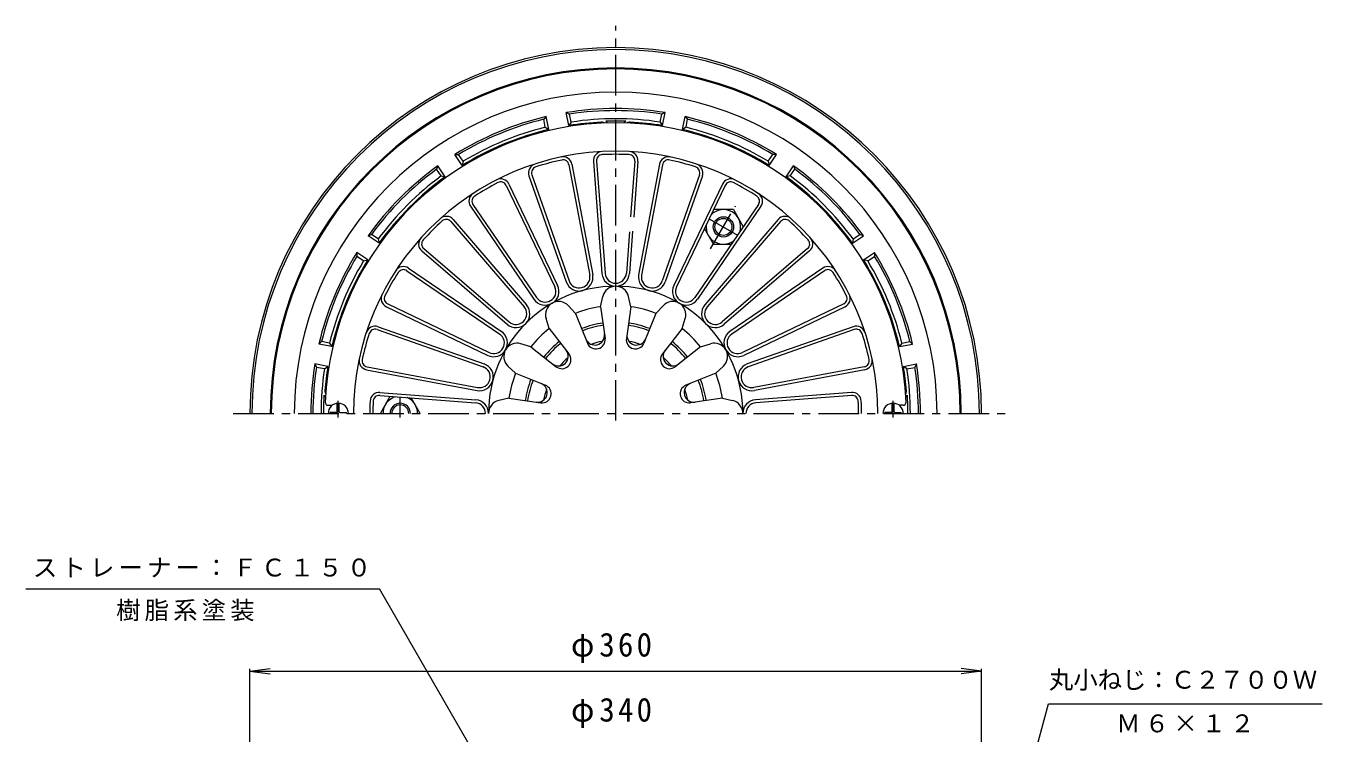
# Model space of a CAD drawing. Units: millimetres, scale not verified. Extents: x -386 to 299, y -461 to 548.
# Drawn here: x -339 to 299, y 200 to 548 of the extents above; entities that cross this region are included whole.
import ezdxf
from ezdxf.enums import TextEntityAlignment as Align

# ---------------------------------------------------------------- set-up
doc = ezdxf.new("R2010")
doc.units = ezdxf.units.MM
doc.header["$LTSCALE"] = 4
doc.linetypes.add('CHAIN1', pattern=[8, 5, -1, 1, -1])
for name, color, linetype, lineweight in [('0-0_通り芯', 3, 'Continuous', 9), ('0-1_躯体', 2, 'Continuous', 9), ('0-2_仕上', 6, 'Continuous', 9), ('0-4_その他', 7, 'Continuous', 9), ('0-5_寸法', 7, 'Continuous', 9)]:
    doc.layers.add(name, color=color, linetype=linetype, lineweight=lineweight)
doc.styles.add('ＭＳ ゴシック', font='')
doc.styles.get('ＭＳ ゴシック').set_extended_font_data('MS Gothic')

msp = doc.modelspace()

# ---------------------------------------------------------------- linework, layer by layer
at = {"layer": '0-0_通り芯', "linetype": 'CHAIN1'}
for p, q in [((-48.46, 353.726), (-48.46, 547.96)), ((-236.722, 357.283), (144.742, 357.283))]:
    msp.add_line(p, q, dxfattribs=at)
at = {"layer": '0-0_通り芯'}
for radius in [180, 179]:
    msp.add_arc((-48.46, 357.283), radius, 0, 180, dxfattribs=at)
at = {"layer": '0-1_躯体'}
for p, q in [((-71.535, 498.916), (-72.804, 505.294)), ((-72.804, 505.294), (-71.126, 504.549)), ((-70.345, 500.622), (-71.126, 504.549)), ((-26.576, 500.622), (-25.795, 504.549)), ((-24.117, 505.294), (-25.795, 504.549)), ((-25.386, 498.916), (-24.117, 505.294)), ((-82.612, 503.343), (-83.876, 502.013)), ((-83.095, 498.086), (-83.876, 502.013)), ((-83.095, 498.086), (-81.343, 496.965)), ((-81.343, 496.965), (-82.612, 503.343)), ((-70.345, 500.622), (-71.535, 498.916)), ((-26.576, 500.622), (-25.386, 498.916)), ((-15.578, 496.965), (-14.309, 503.343)), ((-13.826, 498.086), (-15.578, 496.965)), ((-14.309, 503.343), (-13.044, 502.013)), ((-13.826, 498.086), (-13.044, 502.013)), ((-135.907, 479.156), (-136.566, 477.443)), ((-132.294, 473.749), (-135.907, 479.156)), ((-123.979, 479.304), (-127.592, 484.712)), ((-127.592, 484.712), (-125.757, 484.665)), ((-123.532, 481.336), (-125.757, 484.665)), ((-123.532, 481.336), (-123.979, 479.304)), ((26.612, 481.336), (28.836, 484.665)), ((26.612, 481.336), (27.058, 479.304)), ((27.058, 479.304), (30.672, 484.712)), ((30.671, 484.712), (28.836, 484.665)), ((35.373, 473.749), (38.986, 479.156)), ((38.986, 479.156), (39.645, 477.443)), ((-134.342, 474.114), (-136.566, 477.443)), ((-134.342, 474.114), (-132.294, 473.748)), ((37.421, 474.114), (35.373, 473.748)), ((37.421, 474.114), (39.645, 477.443)), ((-170.334, 444.729), (-168.62, 445.389)), ((-164.926, 441.116), (-170.334, 444.729)), ((-165.291, 443.164), (-168.62, 445.389)), ((-165.291, 443.164), (-164.926, 441.116)), ((68.005, 441.116), (73.413, 444.729)), ((68.37, 443.164), (68.005, 441.116)), ((68.37, 443.164), (71.699, 445.389)), ((73.413, 444.729), (71.699, 445.389)), ((-170.482, 432.801), (-175.889, 436.415)), ((-175.889, 436.415), (-175.843, 434.579)), ((-172.513, 432.355), (-175.843, 434.58)), ((73.561, 432.801), (78.969, 436.415)), ((75.593, 432.355), (78.922, 434.58)), ((78.969, 436.415), (78.922, 434.579)), ((-172.513, 432.355), (-170.482, 432.801)), ((75.593, 432.355), (73.561, 432.801)), ((-194.521, 391.434), (-193.19, 392.699)), ((-188.142, 390.165), (-194.521, 391.434)), ((-189.263, 391.918), (-193.19, 392.699)), ((-189.263, 391.918), (-188.142, 390.165)), ((92.342, 391.918), (91.221, 390.165)), ((91.221, 390.165), (97.6, 391.434)), ((92.342, 391.918), (96.27, 392.699)), ((97.6, 391.434), (96.27, 392.699)), ((-190.093, 380.357), (-196.472, 381.626)), ((-196.472, 381.626), (-195.726, 379.948)), ((-191.799, 379.167), (-195.726, 379.949)), ((-191.799, 379.167), (-190.093, 380.357)), ((93.172, 380.357), (99.551, 381.626)), ((94.879, 379.167), (93.172, 380.357)), ((94.879, 379.167), (98.806, 379.949)), ((99.551, 381.626), (98.806, 379.949))]:
    msp.add_line(p, q, dxfattribs=at)
at = {"layer": '0-1_躯体', "color": 4, "linetype": 'CHAIN1'}
for p, q in [((-1.723, 438.234), (10.544, 459.482)), ((-2.448, 453.116), (11.527, 445.047)), ((-154.46, 355.216), (-154.46, 365.351))]:
    msp.add_line(p, q, dxfattribs=at)
at = {"layer": '0-1_躯体', "color": 4}
for p, q in [((9.44, 457.569), (-0.31, 457.569)), ((9.44, 457.569), (14.314, 449.125)), ((-0.36, 440.594), (-4.782, 448.254)), ((-0.36, 440.594), (8.483, 440.594)), ((-164.26, 357.283), (-159.386, 365.726)), ((-144.66, 357.283), (-149.082, 364.942))]:
    msp.add_line(p, q, dxfattribs=at)
for radius in [5, 4.188]:
    msp.add_circle((4.54, 449.082), radius, dxfattribs=at)
at = {"layer": '0-1_躯体'}
for centre, radius, start, end in [((-48.46, 357.283), 170, 0, 180), ((-48.46, 357.283), 169.5, 0, 180), ((-48.46, 357.283), 158.146, 0, 180), ((-48.46, 357.283), 150, 80.6602, 99.3398), ((-48.46, 357.283), 149, 81.25027, 98.74973), ((-48.46, 357.283), 150, 103.1602, 121.8398), ((-48.46, 357.283), 149, 103.75027, 121.24973), ((-48.46, 357.283), 145, 103.81929, 121.18071), ((-48.46, 357.283), 143.5, 92.85577, 99.25323), ((-48.46, 357.283), 145, 81.31929, 98.68071), ((-55.46, 497.608), 3, 58.9595, 92.85562), ((-48.46, 357.283), 143.823, 88.04169, 91.95828), ((-55.46, 497.608), 4, 40.90352, 58.57918), ((-41.46, 497.608), 4, 121.42082, 139.09648), ((-41.46, 497.608), 3, 87.14438, 121.0405), ((-48.46, 357.283), 143.5, 80.74677, 87.14423), ((-48.46, 357.283), 150, 58.1602, 76.8398), ((-48.46, 357.283), 145, 58.81929, 76.18071), ((-48.46, 357.283), 149, 58.75027, 76.24973), ((-48.46, 357.283), 143.5, 103.24677, 121.75323), ((-48.46, 357.283), 143.5, 58.24677, 76.75323), ((-48.46, 357.283), 150, 125.6602, 144.3398), ((-48.46, 357.283), 150, 35.6602, 54.3398), ((-48.46, 357.283), 149, 126.25027, 143.74973), ((-48.46, 357.283), 145, 126.31929, 143.68071), ((-48.46, 357.283), 143.5, 125.74677, 144.25323), ((-48.46, 357.283), 143.5, 35.74677, 54.25323), ((-48.46, 357.283), 145, 36.31929, 53.68071), ((-48.46, 357.283), 149, 36.25027, 53.74973), ((-48.46, 357.283), 150, 148.1602, 166.8398), ((-48.46, 357.283), 149, 148.75027, 166.24973), ((-48.46, 357.283), 149, 13.75027, 31.24973), ((-48.46, 357.283), 150, 13.1602, 31.8398), ((-48.46, 357.283), 145, 148.81929, 166.18071), ((-48.46, 357.283), 143.5, 148.24677, 166.75323), ((-48.46, 357.283), 143.5, 13.24677, 31.75323), ((-48.46, 357.283), 145, 13.81929, 31.18071), ((-48.46, 357.283), 150, 170.6602, 180), ((-48.46, 357.283), 149, 171.25027, 180), ((-48.46, 357.283), 145, 171.31929, 180), ((-48.46, 357.283), 143.5, 170.74677, 175.50961), ((-48.46, 357.283), 143.5, 4.49039, 9.25323), ((-48.46, 357.283), 145, 0, 8.68071), ((-48.46, 357.283), 149, 0, 8.74973), ((-48.46, 357.283), 150, 0, 9.3398), ((-48.46, 357.283), 143.823, 176.40707, 180), ((-188.529, 368.283), 4, 209.78696, 227.46211), ((-188.529, 368.283), 3, 175.5096, 209.40604), ((91.608, 368.283), 3, 330.59384, 4.4904), ((91.608, 368.283), 4, 312.53802, 330.21304), ((-48.46, 357.283), 143.823, 0, 3.59293)]:
    msp.add_arc(centre, radius, start, end, dxfattribs=at)
at = {"layer": '0-1_躯体', "color": 4}
for centre, radius, start, end in [((4.532, 449.069), 8.5, 344.5011, 135.4996), ((4.532, 449.069), 8.5, 173.20598, 306.79341), ((-154.445, 357.283), 8.5, 104.50092, 180), ((-154.445, 357.283), 8.5, 0, 66.79367), ((-154.46, 357.283), 5, 0, 180), ((-154.46, 357.283), 4.188, 0, 180)]:
    msp.add_arc(centre, radius, start, end, dxfattribs=at)
at = {"layer": '0-2_仕上'}
for p, q in [((-71.456, 479.604), (-61.236, 425.236)), ((-69.982, 479.881), (-59.761, 425.514)), ((-59.402, 481.274), (-55.204, 426.114)), ((-57.907, 481.388), (-53.708, 426.228)), ((-39.014, 481.388), (-41.093, 454.076)), ((-37.518, 481.274), (-39.611, 453.78)), ((-26.938, 479.881), (-37.159, 425.514)), ((-25.464, 479.604), (-35.685, 425.236)), ((-91.121, 474.217), (-72.789, 422.023)), ((-89.706, 474.714), (-71.374, 422.52)), ((-7.215, 474.714), (-25.547, 422.52)), ((-5.8, 474.217), (-24.132, 422.023)), ((-102.332, 469.484), (-78.388, 419.615)), ((-100.98, 470.133), (-77.036, 420.264)), ((4.059, 470.133), (-19.885, 420.264)), ((5.411, 469.484), (-18.533, 419.615)), ((-118.694, 460.038), (-87.477, 414.367)), ((21.773, 460.038), (-9.443, 414.367)), ((-119.932, 459.191), (-88.716, 413.52)), ((23.011, 459.191), (-8.205, 413.52)), ((-129.536, 451.718), (-93.501, 409.745)), ((-128.398, 452.695), (-92.363, 410.722)), ((-41.653, 446.718), (-43.213, 426.228)), ((-40.134, 446.909), (-41.717, 426.114)), ((31.477, 452.695), (-4.558, 410.722)), ((32.615, 451.718), (-3.42, 409.745)), ((-143.872, 437.22), (-101.9, 401.185)), ((-142.895, 438.359), (-100.922, 402.323)), ((45.975, 438.359), (4.002, 402.323)), ((46.952, 437.22), (4.979, 401.185)), ((-151.215, 427.516), (-105.544, 396.3)), ((-150.369, 428.754), (-104.698, 397.538)), ((53.448, 428.754), (7.777, 397.538)), ((54.294, 427.516), (8.624, 396.3)), ((-55.96, 409.788), (-54.793, 414.83)), ((-40.96, 409.788), (-42.128, 414.83)), ((-161.311, 409.802), (-111.441, 385.858)), ((-160.662, 411.154), (-110.792, 387.21)), ((-68.218, 406.503), (-71.75, 410.287)), ((-55.96, 409.788), (-53.712, 394.145)), ((-40.96, 409.788), (-43.209, 394.145)), ((-28.703, 406.503), (-25.171, 410.286)), ((63.741, 411.154), (13.871, 387.21)), ((64.39, 409.802), (14.521, 385.858)), ((-81.208, 399.003), (-82.718, 403.954)), ((-68.218, 406.503), (-62.344, 391.832)), ((-28.703, 406.503), (-34.577, 391.832)), ((-15.713, 399.003), (-14.203, 403.954)), ((-165.892, 398.528), (-113.698, 380.196)), ((-165.394, 399.943), (-113.2, 381.611)), ((-81.208, 399.003), (-71.439, 386.581)), ((-15.713, 399.003), (-25.481, 386.581)), ((68.474, 399.943), (16.28, 381.611)), ((68.971, 398.528), (16.777, 380.196)), ((-90.181, 390.03), (-95.132, 391.541)), ((-90.181, 390.03), (-77.758, 380.262)), ((-6.74, 390.03), (-19.162, 380.262)), ((-6.74, 390.03), (-1.789, 391.541)), ((-171.058, 378.805), (-116.691, 368.584)), ((-170.781, 380.279), (-116.414, 370.058)), ((-97.681, 377.04), (-101.464, 380.572)), ((-97.681, 377.04), (-83.01, 371.166)), ((0.76, 377.04), (-13.911, 371.166)), ((0.76, 377.04), (4.543, 380.572)), ((73.861, 380.279), (19.493, 370.058)), ((74.138, 378.805), (19.77, 368.584)), ((-164.586, 366.122), (-117.405, 362.531)), ((-164.472, 367.618), (-117.291, 364.026)), ((-100.965, 364.783), (-106.008, 363.615)), ((-100.965, 364.783), (-85.323, 362.534)), ((4.044, 364.783), (-11.598, 362.534)), ((4.044, 364.783), (9.087, 363.615)), ((67.551, 367.618), (20.37, 364.026)), ((67.665, 366.122), (20.484, 362.531)), ((-189.853, 361.283), (-187.96, 361.283)), ((92.933, 361.283), (91.04, 361.283))]:
    msp.add_line(p, q, dxfattribs=at)
at = {"layer": '0-2_仕上', "color": 4}
for p, q in [((-185.96, 357.783), (-188.96, 357.783)), ((-188.96, 357.283), (-188.96, 357.783)), ((-185.46, 358.283), (-185.46, 362.258)), ((-184.46, 358.283), (-184.46, 362.258)), ((-183.96, 357.783), (-180.96, 357.783)), ((-180.96, 357.283), (-180.96, 357.783)), ((87.04, 357.783), (84.04, 357.783)), ((84.04, 357.283), (84.04, 357.783)), ((87.54, 358.283), (87.54, 362.258)), ((88.54, 358.283), (88.54, 362.258)), ((89.04, 357.783), (92.04, 357.783)), ((92.04, 357.283), (92.04, 357.783))]:
    msp.add_line(p, q, dxfattribs=at)
at = {"layer": '0-2_仕上', "color": 4, "linetype": 'CHAIN1'}
for p, q in [((-184.96, 355.216), (-184.96, 363.502)), ((88.04, 355.216), (88.04, 363.547))]:
    msp.add_line(p, q, dxfattribs=at)
at = {"layer": '0-2_仕上'}
for centre, radius, start, end in [((-48.46, 357.283), 143, 2.22762, 177.77238), ((-48.46, 357.283), 129, 0, 180), ((-54.915, 481.615), 4.5, 92.97217, 184.35277), ((-48.46, 357.283), 127.5, 87.02798, 92.97202), ((-42.005, 481.615), 4.5, 355.64732, 87.02818), ((-86.875, 475.708), 4.5, 107.97217, 199.35277), ((-86.875, 475.708), 3, 107.97202, 199.35277), ((-48.46, 357.283), 127.5, 102.02798, 107.97202), ((-74.405, 479.05), 4.5, 10.64732, 102.02818), ((-74.405, 479.05), 3, 10.64738, 102.02811), ((-54.915, 481.615), 3, 92.97202, 184.35277), ((-42.005, 481.615), 3, 355.64738, 87.02811), ((-22.516, 479.049), 4.5, 77.97217, 169.35277), ((-22.516, 479.049), 3, 77.97202, 169.35277), ((-48.46, 357.283), 127.5, 72.02798, 77.97202), ((-10.045, 475.708), 3, 340.64738, 72.02811), ((-10.045, 475.708), 4.5, 340.64732, 72.02818), ((-105.036, 468.186), 4.5, 25.64732, 117.02818), ((8.116, 468.186), 4.5, 62.97217, 154.35277), ((-48.46, 357.283), 127.5, 117.02798, 122.97202), ((-105.036, 468.186), 3, 25.64738, 117.02811), ((8.116, 468.186), 3, 62.97202, 154.35277), ((-48.46, 357.283), 127.5, 57.02798, 62.97202), ((-116.217, 461.73), 4.5, 122.97217, 214.35277), ((-116.217, 461.73), 3, 122.97202, 214.35277), ((19.296, 461.73), 3, 325.64738, 57.02811), ((19.296, 461.73), 4.5, 325.64732, 57.02818), ((-131.812, 449.764), 4.5, 40.64732, 132.02818), ((34.892, 449.764), 4.5, 47.97217, 139.35277), ((-48.46, 357.283), 127.5, 132.02798, 137.97202), ((-131.812, 449.764), 3, 40.64738, 132.02811), ((34.892, 449.764), 3, 47.97202, 139.35277), ((-48.46, 357.283), 127.5, 42.02798, 47.97202), ((-140.941, 440.635), 4.5, 137.97217, 229.35277), ((-140.941, 440.635), 3, 137.97202, 229.35277), ((44.021, 440.635), 3, 310.64738, 42.02811), ((44.021, 440.635), 4.5, 310.64732, 42.02818), ((-152.908, 425.04), 4.5, 55.64732, 147.02818), ((-152.908, 425.04), 3, 55.64738, 147.02811), ((55.987, 425.039), 4.5, 32.97217, 124.35277), ((55.987, 425.039), 3, 32.97202, 124.35277), ((-48.46, 357.283), 127.5, 147.02798, 152.97202), ((-66.408, 424.264), 6.763, 199.35269, 10.64717), ((-66.408, 424.264), 5.263, 199.35289, 10.64729), ((-48.46, 426.627), 6.763, 184.35269, 355.64717), ((-48.46, 426.627), 5.263, 184.35289, 355.64729), ((-30.513, 424.264), 6.763, 169.35269, 340.64717), ((-30.513, 424.264), 5.263, 169.35289, 340.64729), ((-48.46, 357.283), 127.5, 27.02798, 32.97202), ((-159.363, 413.859), 4.5, 152.97217, 244.35277), ((-159.363, 413.859), 3, 152.97202, 244.35277), ((-48.46, 357.283), 62.581, 0, 180), ((-83.132, 417.337), 6.763, 214.35269, 25.64717), ((-83.132, 417.337), 5.263, 214.35289, 25.64729), ((-48.46, 413.364), 6.5, 13.03642, 166.96371), ((-13.788, 417.337), 6.763, 154.35269, 325.64717), ((-13.788, 417.337), 5.263, 154.35289, 325.64729), ((62.442, 413.859), 3, 295.64738, 27.02811), ((62.442, 413.859), 4.5, 295.64732, 27.02818), ((-97.494, 406.316), 6.763, 229.35269, 40.64717), ((-97.494, 406.317), 5.263, 229.35289, 40.64729), ((-76.501, 405.85), 6.5, 43.03642, 196.96371), ((-48.46, 357.283), 53.038, 98.12941, 111.87061), ((-48.46, 357.283), 53.038, 68.12941, 81.87061), ((-20.42, 405.85), 6.5, 343.03642, 136.96371), ((0.573, 406.317), 6.763, 139.35269, 310.64717), ((0.573, 406.317), 5.263, 139.35289, 310.64729), ((-48.46, 357.283), 127.5, 162.02798, 167.97202), ((-166.886, 395.698), 4.5, 70.64732, 162.02818), ((-166.886, 395.698), 3, 70.64738, 162.02811), ((-108.514, 391.955), 6.763, 244.35269, 55.64717), ((-108.514, 391.955), 5.263, 244.35289, 55.64729), ((-48.46, 357.283), 53.038, 128.12941, 141.87061), ((-48.46, 357.283), 44.945, 98.12027, 111.87973), ((-48.46, 357.283), 43.808, 98.1187, 111.88129), ((-58.753, 395.697), 4.769, 201.81998, 8.17998), ((-38.167, 395.697), 4.769, 171.81998, 338.17998), ((-48.46, 357.283), 43.808, 68.1187, 81.88129), ((-48.46, 357.283), 44.945, 68.12027, 81.87973), ((-48.46, 357.283), 53.038, 38.12941, 51.87061), ((11.593, 391.955), 6.763, 124.35269, 295.64717), ((11.593, 391.955), 5.263, 124.35289, 295.64729), ((69.965, 395.698), 4.5, 17.97217, 109.35277), ((69.965, 395.698), 3, 17.97202, 109.35277), ((-48.46, 357.283), 127.5, 12.02798, 17.97202), ((-97.028, 385.323), 6.5, 73.03642, 226.96371), ((-48.46, 357.283), 44.945, 128.12027, 141.87973), ((-48.46, 357.283), 43.808, 128.1187, 141.88129), ((-58.166, 393.505), 4.5, 201.81992, 8.17734), ((-48.46, 357.283), 36.058, 100.46611, 109.53391), ((-38.755, 393.505), 4.5, 171.81992, 338.17734), ((-48.46, 357.283), 36.058, 70.46611, 79.53391), ((-48.46, 357.283), 43.808, 38.1187, 51.88129), ((-48.46, 357.283), 44.945, 38.12027, 51.87973), ((0.107, 385.323), 6.5, 313.03642, 106.96371), ((-170.227, 383.227), 4.5, 167.97217, 259.35277), ((-170.227, 383.227), 3, 167.97202, 259.35277), ((-76.582, 385.404), 4.769, 231.81998, 38.17998), ((-74.977, 383.799), 4.5, 231.81992, 38.17734), ((-48.46, 357.283), 36.058, 130.46611, 139.53391), ((-21.944, 383.799), 4.5, 141.81992, 308.17734), ((-20.339, 385.404), 4.769, 141.81998, 308.17998), ((-48.46, 357.283), 36.058, 40.46611, 49.53391), ((73.306, 383.227), 3, 280.64738, 12.02811), ((73.306, 383.227), 4.5, 280.64732, 12.02818), ((-115.442, 375.23), 6.763, 259.35269, 70.64717), ((-115.442, 375.23), 5.263, 259.35289, 70.64729), ((-48.46, 357.283), 53.038, 158.12941, 171.87061), ((-48.46, 357.283), 53.038, 8.12939, 21.87059), ((18.521, 375.23), 6.763, 109.35269, 280.64717), ((18.521, 375.23), 5.263, 109.35289, 280.64729), ((-48.46, 357.283), 44.945, 158.12027, 171.87973), ((-48.46, 357.283), 43.808, 158.1187, 171.88129), ((-86.875, 367.576), 4.769, 261.81998, 68.17998), ((-84.683, 366.989), 4.5, 261.81992, 68.17734), ((-12.238, 366.989), 4.5, 111.82266, 278.18008), ((-10.046, 367.576), 4.769, 111.82002, 278.18002), ((-48.46, 357.283), 43.808, 8.1187, 21.88129), ((-48.46, 357.283), 44.945, 8.12027, 21.87973), ((-164.814, 363.131), 4.5, 85.64711, 177.12289), ((-164.814, 363.131), 3, 85.64687, 177.12274), ((-117.804, 357.283), 6.763, 0, 85.64717), ((-104.541, 357.283), 6.5, 103.03642, 180), ((-48.46, 357.283), 36.058, 160.46611, 169.53391), ((-48.46, 357.283), 36.058, 10.46611, 19.53391), ((7.621, 357.283), 6.5, 0, 76.96371), ((20.884, 357.283), 6.763, 94.35269, 180), ((67.893, 363.131), 4.5, 2.87718, 94.353), ((67.893, 363.131), 3, 2.87718, 94.353), ((-189.853, 362.783), 1.5, 177.77191, 270), ((-48.46, 357.283), 121, 177.12283, 180), ((-48.46, 357.283), 119.5, 177.12282, 180), ((-117.804, 357.283), 5.263, 359.99785, 85.64729), ((20.884, 357.283), 5.263, 94.35289, 180), ((-48.46, 357.283), 119.5, 0, 2.87718), ((-48.46, 357.283), 121, 0, 2.87718), ((92.933, 362.783), 1.5, 270, 2.22809)]:
    msp.add_arc(centre, radius, start, end, dxfattribs=at)
at = {"layer": '0-2_仕上', "color": 4}
for centre, radius, start, end in [((-184.96, 357.283), 5, 0, 180), ((-185.96, 358.283), 0.5, 270, 0), ((-183.96, 358.283), 0.5, 180, 270), ((88.04, 357.283), 5, 0, 180), ((87.04, 358.283), 0.5, 270, 0), ((89.04, 358.283), 0.5, 180, 270)]:
    msp.add_arc(centre, radius, start, end, dxfattribs=at)
at = {"layer": '0-4_その他'}
for p, q in [((-228.46, 230.461), (-218.546, 231.766)), ((-228.46, -66.595), (-228.46, 231.661)), ((-228.46, 230.461), (131.54, 230.461)), ((-228.46, 230.461), (-218.546, 229.156)), ((131.54, 230.461), (121.625, 231.766)), ((131.54, 230.461), (121.625, 229.156)), ((131.54, -66.595), (131.54, 231.661))]:
    msp.add_line(p, q, dxfattribs=at)
at = {"layer": '0-5_寸法'}
for p, q in [((-338.674, 270.95), (-164.759, 270.95)), ((-77.609, 120.002), (-164.759, 270.95)), ((91.54, -57.739), (164.475, 214.461)), ((164.475, 214.461), (299.143, 214.461))]:
    msp.add_line(p, q, dxfattribs=at)

# ---------------------------------------------------------------- texts
at = {"layer": '0-4_その他', "color": 2, "char_height": 11.73, "attachment_point": 7, "style": 'ＭＳ ゴシック'}
for s, insert in [('\\T1.21;\\W0.95;φ360', (-70.46, 234.461)), ('\\T1.21;\\W0.95;φ340', (-70.46, 202.461))]:
    msp.add_mtext(s, dxfattribs=dict(at, insert=insert))
at = {"layer": '0-5_寸法', "style": 'ＭＳ ゴシック'}
msp.add_text('丸小ねじ：Ｃ２７００Ｗ', height=8.798, dxfattribs=at).set_placement((164.72, 219.192), align=Align.BOTTOM_LEFT)
at = {"layer": '0-5_寸法', "char_height": 8.798, "attachment_point": 7, "style": 'ＭＳ ゴシック'}
for s, insert in [('\\T1.17;ストレーナー：ＦＣ１５０', (-335.226, 276.585)), ('\\T1.17;樹脂系塗装', (-294.285, 255.037)), ('\\T1.17;Ｍ６×１２', (197.809, 200.221))]:
    msp.add_mtext(s, dxfattribs=dict(at, insert=insert))

doc.saveas('drawing.dxf')
